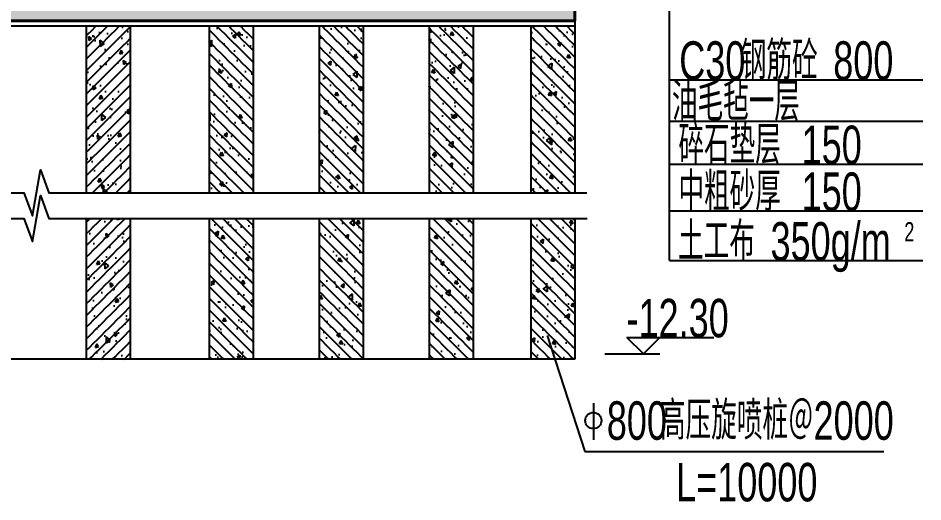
# Model space of a CAD drawing. Extents: x -51258 to 164715, y -112558 to 496610.
# Drawn here: x 69609 to 86059, y 36040 to 44842 of the extents above; entities that cross this region are included whole.
import ezdxf

# ---------------------------------------------------------------- set-up
doc = ezdxf.new("R2010")
doc.units = 0
doc.header["$LTSCALE"] = 1000
doc.header["$PDMODE"] = 32
doc.header["$PDSIZE"] = 1
for name, color, linetype in [('DIM_ELEV', 3, 'Continuous'), ('DIM_LEAD', 3, 'Continuous'), ('PUB_TEXT', 7, 'Continuous'), ('填充252', 252, 'Continuous'), ('标注', 3, 'Continuous')]:
    doc.layers.add(name, color=color, linetype=linetype)
doc.layers.add('中粗线0.25', color=6, linetype='Continuous', lineweight=25)
doc.layers.add('结构轮廓线0.4', color=1, linetype='Continuous', lineweight=40)
doc.styles.add('han', font='pdatxt.shx', dxfattribs={"width": 0.7, "bigfont": 'chinese.shx'})
doc.styles.add('图中的汉字和数字', font='njsyeng.shx', dxfattribs={"width": 0.7, "bigfont": 'njsychn.shx'})
doc.dimstyles.new('1比200(加大字号)', dxfattribs={"dimtxt": 700, "dimasz": 240, "dimexe": 240, "dimexo": 30, "dimgap": 20, "dimtad": 1, "dimdec": 0, "dimdsep": 46, "dimtxsty": '图中的汉字和数字', "dimblk": 'ARCHTICK', "dimcen": 2, "dimclrd": 3, "dimclre": 3, "dimclrt": 3, "dimadec": 0, "dimazin": 0, "dimtfac": 1, "dimtdec": 0, "dimtmove": 2, "dimatfit": 3, "dimldrblk": 'ARCHTICK', "dimfxl": 1000, "dimfxlon": 1, "dimarcsym": 0})

# ---------------------------------------------------------------- blocks, each defined once
blk = doc.blocks.new('_ArchTick')
at = {"color": 0, "linetype": 'ByBlock', "const_width": 0.4}
blk.add_lwpolyline([(-0.5, -0.5), (0.5, 0.5)], dxfattribs=at)
blk = doc.blocks.new('*D249')
at = {"color": 3, "lineweight": -2, "transparency": 16777216}
for p, q in [((60733, 54055), (60733, 55295)), ((79733, 54055), (79733, 55295)), ((60733, 55055), (79733, 55055))]:
    blk.add_line(p, q, dxfattribs=at)
at = {"layer": 'Defpoints', "color": 0, "transparency": 16777216}
for p in [(79733, 55055), (60733, 45856), (79733, 44008)]:
    blk.add_point(p, dxfattribs=at)
at = {"color": 3, "lineweight": -2, "transparency": 16777216, "xscale": 240, "yscale": 240, "zscale": 240, "rotation": 180}
blk.add_blockref('_ArchTick', (60733, 55055), dxfattribs=at)
at = {"color": 3, "lineweight": -2, "transparency": 16777216, "xscale": 240, "yscale": 240, "zscale": 240}
blk.add_blockref('_ArchTick', (79733, 55055), dxfattribs=at)
at = {"color": 3, "transparency": 16777216, "insert": (70233, 55425), "char_height": 700, "attachment_point": 5, "style": 'han'}
blk.add_mtext('19000', dxfattribs=at)
blk = doc.blocks.new('*D250')
at = {"color": 3, "lineweight": -2, "transparency": 16777216}
for p, q in [((79733, 54055), (79733, 55295)), ((84733, 54055), (84733, 55295)), ((79733, 55055), (84733, 55055))]:
    blk.add_line(p, q, dxfattribs=at)
at = {"layer": 'Defpoints', "color": 0, "transparency": 16777216}
for p in [(84733, 55055), (84733, 45779), (79733, 44008)]:
    blk.add_point(p, dxfattribs=at)
at = {"color": 3, "lineweight": -2, "transparency": 16777216, "xscale": 240, "yscale": 240, "zscale": 240, "rotation": 180}
blk.add_blockref('_ArchTick', (79733, 55055), dxfattribs=at)
at = {"color": 3, "lineweight": -2, "transparency": 16777216, "xscale": 240, "yscale": 240, "zscale": 240}
blk.add_blockref('_ArchTick', (84733, 55055), dxfattribs=at)
at = {"color": 3, "transparency": 16777216, "insert": (82233, 55425), "char_height": 700, "attachment_point": 5, "style": 'han'}
blk.add_mtext('5000', dxfattribs=at)
blk = doc.blocks.new('xpz')
at = {"layer": '填充252'}
h = blk.add_hatch(dxfattribs=at)
h.set_pattern_fill('钢筋混凝土', color=256, scale=100, angle=45, style=0)
h.set_pattern_definition([(95, (-400, 0), (551.55, 462.81), [75, -825]), (40, (-400, 0), (-630, 433.77), [60, -660]), (145.451, (-354.04, 38.6), (-78.44, 896.58), [63.74, -701.14]), (91.184, (-541.4, 141.4), (871.7, 637.61), [112.5, -1237.5]), (141.636, (-468.8, 194.6), (-27.9, 1349.7), [95.6, -1051.7]), (36.184, (-541.4, 141.4), (-27.9, 1349.7), [90, -990]), (66, (-435.36, 176.8), (706.77, 137.38), [75, -825]), (11, (-435.36, 176.8), (-340.71, 684.81), [60, -660]), (116.451, (-376.46, 188.2), (366.06, 822.19), [63.74, -701.14]), (82.5, (-400, 0), (-226.793, 243.99), [0, -652, 0, -670, 0, -662.5]), (52.5, (-400, 0), (-92.873, 464.91), [0, -382, 0, -637, 0, -252.5]), (12.5, (-557.68, -157.68), (393.418, 361.52), [0, -250, 0, -780, 0, -1035]), (2.5, (-628.4, -228.4), (341.59, 483.16), [0, -325, 0, -518, 0, -735]), (45, (-400, 0), (-106.066, 106.066), [100])])
h.paths.add_polyline_path([(0, 3029), (-800, 3029), (-800, 0), (0, 0)])
h.paths.add_polyline_path([(0, -469), (-800, -469), (-800, -3029), (0, -3029)])
at = {"color": 252}
for p, q in [((-800, 3029), (-800, 0)), ((0, 3029), (0, 0)), ((-800, -469), (-800, -3029)), ((0, -469), (0, -3029))]:
    blk.add_line(p, q, dxfattribs=at)

msp = doc.modelspace()

# ---------------------------------------------------------------- hatches: boundary and pattern name
at = {"layer": '填充252'}
h = msp.add_hatch(dxfattribs=at)
h.set_pattern_fill('钢筋混凝土', color=256, scale=100, style=0)
h.set_pattern_definition([(45, (515662.37, -279097.2), (-176.7767, 176.7767), []), (50, (515662.4, -279097.2), (717.2602, -62.75213), [75, -825]), (355, (515662.4, -279097.2), (-138.7513, 752.1921), [60, -660]), (100.4514, (515722.14, -279102.4), (578.5094, 689.4395), [63.7402, -701.1421]), (46.1842, (515662.4, -278897.2), (1067.241, -165.519), [112.5, -1237.5]), (96.6356, (515751.3, -278911), (934.6627, 974.1179), [95.6103, -1051.713]), (351.1842, (515662.4, -278897.2), (934.662, 974.1186), [90, -990]), (21, (515762.4, -278947.2), (596.90705, -402.6189), [75, -825]), (326, (515762.4, -278947.2), (243.3153, 725.15), [60, -660]), (71.4514, (515812.1, -278980.75), (840.2226, 322.5305), [63.7402, -701.1421]), (37.5, (515662.37, -279097.2), (12.15986, 332.89385), [0, -652, 0, -670, 0, -662.5]), (7.5, (515662.37, -279097.2), (263.06954, 394.41171), [0, -382, 0, -637, 0, -252.5]), (327.5, (515439.37, -279097.2), (533.82244, -22.55487), [0, -250, 0, -780, 0, -1035]), (317.5, (515339.37, -279097.2), (583.18617, 100.105), [0, -325, 0, -518, 0, -735])])
h.paths.add_polyline_path([(69680.2, 45791.9), (69680.2, 45712.2), (69180.2, 45712.2), (69180.2, 45791.9)], flags=16)
h.paths.add_polyline_path([(75082.3, 48591.9), (75082.3, 47991.9), (76133, 47991.9), (76133, 45791.9), (65333, 45791.9), (64533, 45791.9), (61733, 46491.9), (60733, 46491.9), (60733.1, 44792), (79732.9, 44792), (79733, 45791.9), (76733, 45791.9), (76733, 47991.9), (79733, 47991.9), (79733, 48591.9), (76733, 48591.9), (76733, 49091.9), (76481.7, 49091.9), (76481.7, 48990), (76417.8, 48990), (76417.8, 49091.9), (76133, 49091.9), (76133, 48591.9), (75337.5, 48591.9), (75337.5, 48091.9), (75137.5, 48091.9), (75137.5, 48591.9)])

# ---------------------------------------------------------------- linework, layer by layer
at = {"color": 252}
for p, q in [((79732.9, 44792), (79732.9, 41763)), ((71649.7, 44692), (71649.7, 41763)), ((71649.7, 41194.5), (71649.7, 38734.1)), ((79732.9, 38634.1), (60733, 38634.1))]:
    msp.add_line(p, q, dxfattribs=at)
for points in [[(60456.9, 41663), (69715.5, 41663), (69868.4, 41243), (70016.5, 42083), (70165.5, 41663), (79947, 41663)], [(60456.9, 41194.5), (69715.5, 41194.5), (69868.4, 40774.5), (70016.5, 41614.5), (70165.5, 41194.5), (79956.3, 41194.5)]]:
    msp.add_lwpolyline(points, dxfattribs=at)
at = {"layer": 'DIM_ELEV', "color": 3}
for p, q in [((80978.5, 38734.1), (80678.5, 39034.1)), ((80678.5, 39034.1), (82255, 39034.1)), ((80978.5, 38734.1), (81278.5, 39034.1)), ((80278.5, 38734.1), (81278.5, 38734.1))]:
    msp.add_line(p, q, dxfattribs=at)
at = {"layer": 'DIM_LEAD'}
for p, q in [((79228.7, 39067.9), (79910.3, 36959.9)), ((79910.3, 36959.9), (85348, 36959.9))]:
    msp.add_line(p, q, dxfattribs=at)
at = {"layer": 'PUB_TEXT'}
msp.add_line((80067.2, 37834.9), (80067.2, 37169.9), dxfattribs=at)
msp.add_circle((80067.2, 37519.9), 147, dxfattribs=at)
at = {"layer": '中粗线0.25'}
for points in [[(79733, 44792), (79732.9, 44692)], [(79733, 44692), (60733.1, 44692)]]:
    msp.add_lwpolyline(points, dxfattribs=at)
at = {"layer": '标注'}
for p, q in [((81450.9, 40430.1), (81450.9, 45361.8)), ((81450.9, 43719.4), (86058.7, 43719.4)), ((81450.9, 42968), (86058.7, 42968)), ((81450.9, 42185.6), (86058.7, 42185.6)), ((81450.9, 41334.1), (86058.7, 41334.1)), ((81450.9, 40430.1), (86058.7, 40430.1))]:
    msp.add_line(p, q, dxfattribs=at)
at = {"layer": '结构轮廓线0.4'}
for points in [[(79733, 44792), (79733, 50992)], [(79733, 44792), (60733, 44792)]]:
    msp.add_lwpolyline(points, dxfattribs=at)

# ---------------------------------------------------------------- block references
at = {"layer": '标注'}
msp.add_blockref('xpz', (71649.7, 41663), dxfattribs=at)
at = {"layer": '标注', "xscale": -1}
for p in [(73082.9, 41663), (75082.9, 41663), (77082.9, 41663), (78932.9, 41663)]:
    msp.add_blockref('xpz', p, dxfattribs=at)

# ---------------------------------------------------------------- texts
at = {"layer": 'PUB_TEXT', "style": 'han', "width": 0.7}
for s, height, p in [('C30', 700, (81628.8, 43719.4)), ('钢筋砼', 700, (82748.8, 43719.4)), ('800', 700, (84428.8, 43719.4)), ('油毛毡一层', 700, (81495.8, 42968)), ('碎石垫层', 700, (81613.8, 42185.6)), ('150', 700, (83853.8, 42185.6)), ('中粗砂厚', 700, (81613.8, 41334.1)), ('150', 700, (83853.8, 41334.1)), ('土工布', 700, (81608.6, 40430.1)), ('350g/m', 700, (83288.6, 40430.1)), ('2', 350, (85720.6, 40780.1)), ('800', 700, (80312.2, 37169.9)), ('高压旋喷桩＠2000', 700, (81278.2, 37169.9)), ('L=10000', 700, (81572.2, 36049.9))]:
    msp.add_text(s, height=height, dxfattribs=at).set_placement(p)
at = {"layer": 'PUB_TEXT', "color": 3, "style": 'han', "width": 0.7}
msp.add_text('-12.30', height=700, dxfattribs=at).set_placement((80671, 39034.1))

# ---------------------------------------------------------------- dimensions: what is measured, and where the dimension line sits
for base, p1, p2, picture, middle in [((79732.9, 55055.1), (60733, 45856.1), (79732.9, 44007.9), '*D249', (70233, 55425.1)), ((84733, 55055.1), (79732.9, 44007.9), (84733, 45778.9), '*D250', (82233, 55425.1))]:
    dim = msp.add_linear_dim(base=base, p1=p1, p2=p2, dimstyle='1比200(加大字号)', override={"dimtxsty": 'han'})
    dim.commit()
    dim.dimension.update_dxf_attribs({"geometry": picture, "text_midpoint": middle})

doc.saveas('drawing.dxf')
